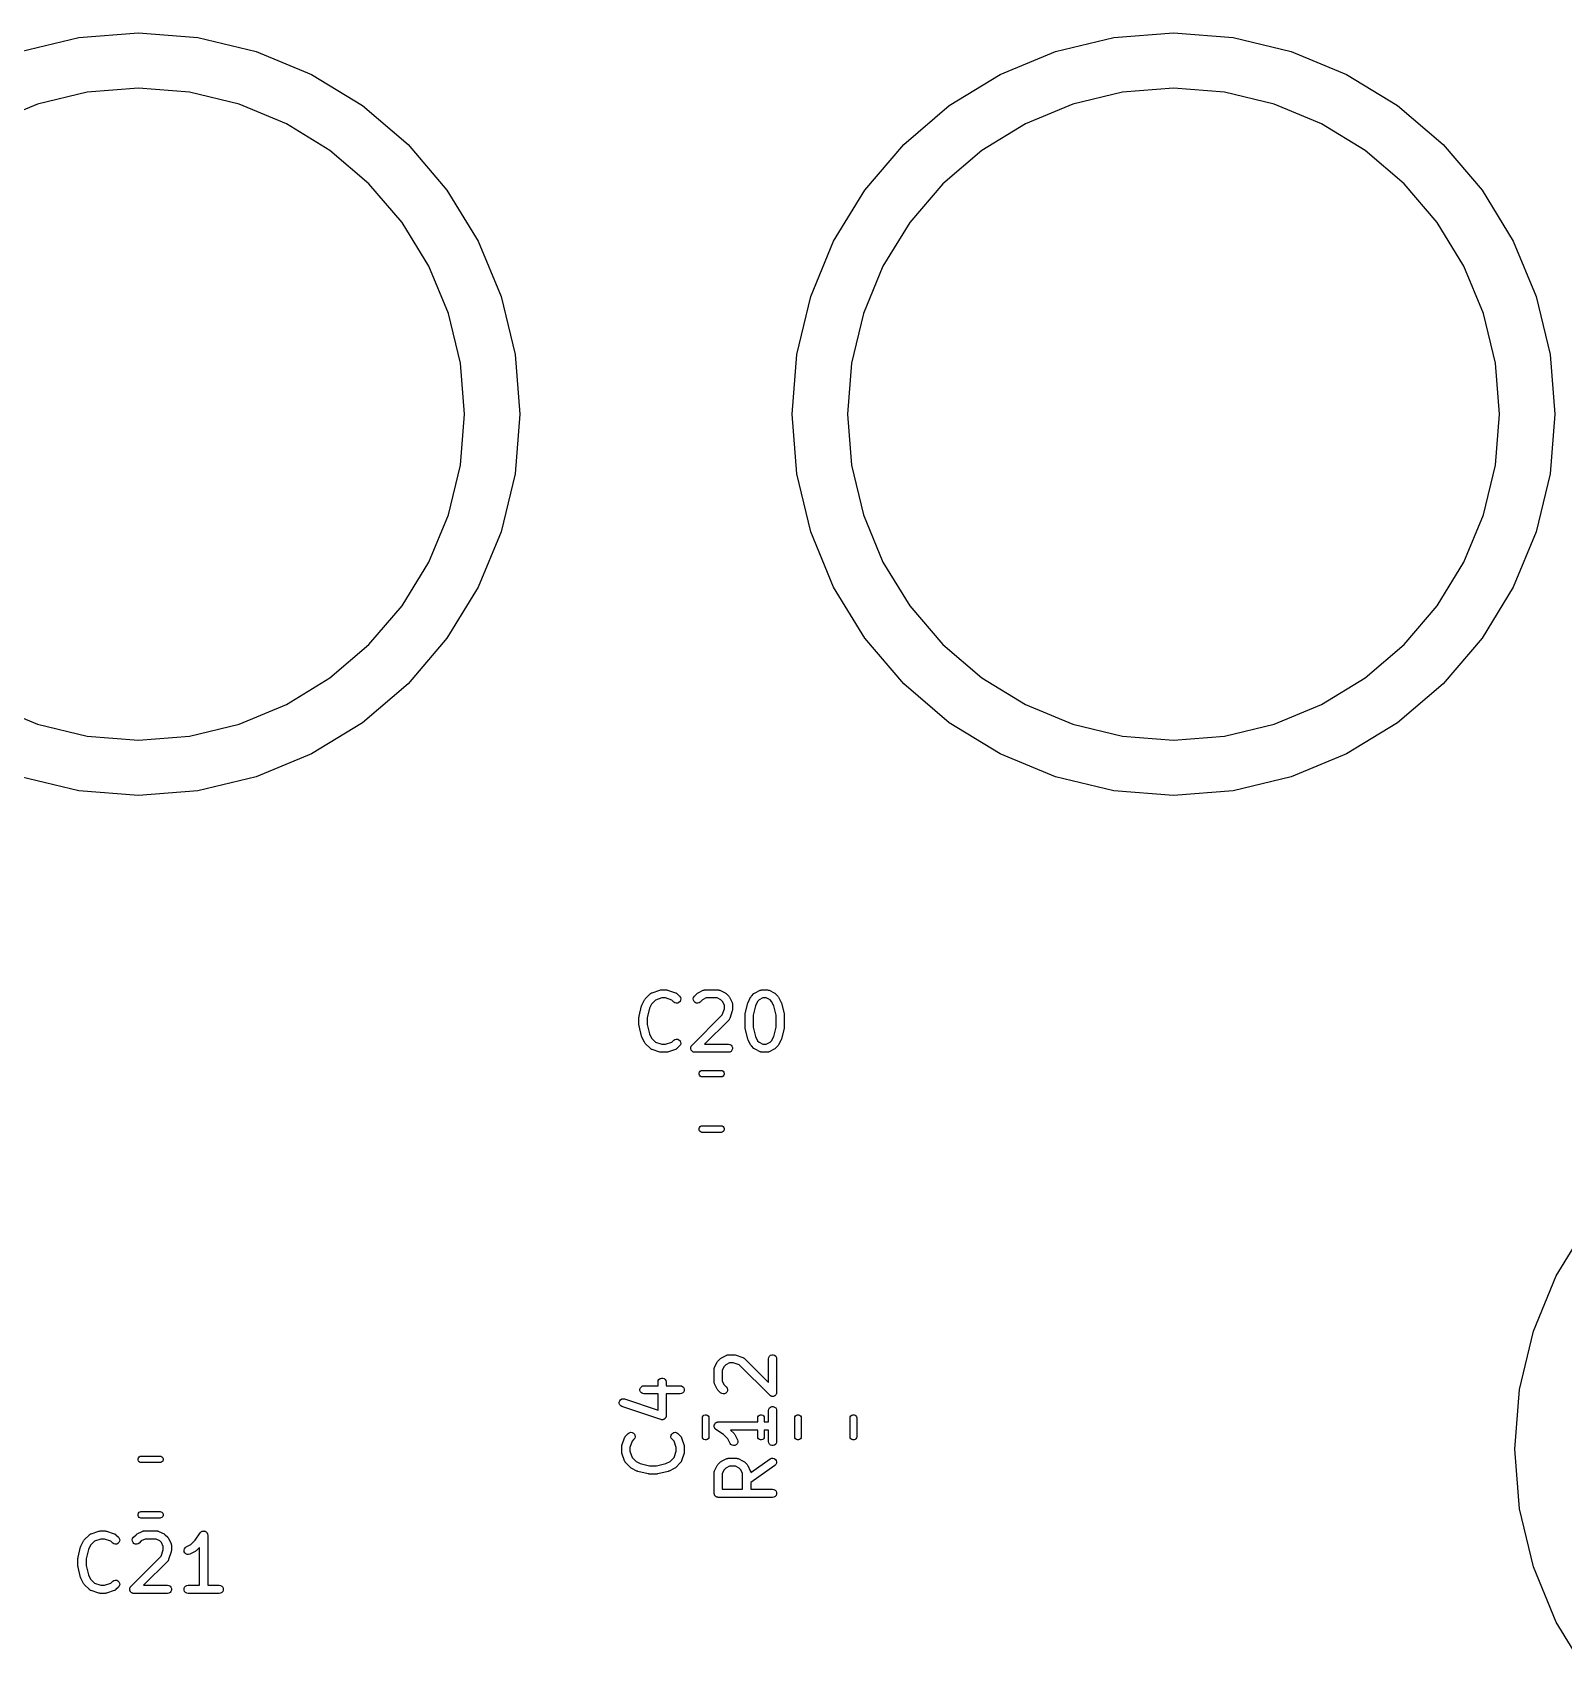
# Model space of a CAD drawing. Extents: x 42 to 175, y -135 to -43.
# Drawn here: x 108.71 to 136.87, y -130.33 to -100.13 of the extents above; entities that cross this region are included whole.
import ezdxf

# ---------------------------------------------------------------- set-up
doc = ezdxf.new("R2010")
doc.units = 0
doc.header["$MEASUREMENT"] = 0
doc.layers.add('BLACK', color=7, linetype='CONTINUOUS')

msp = doc.modelspace()

# ---------------------------------------------------------------- linework, layer by layer
at = {"layer": 'BLACK', "linetype": 'CONTINUOUS'}
for p, q in [((108.481, -100.474), (109.552, -100.216)), ((109.552, -100.216), (110.65, -100.13)), ((110.65, -100.13), (111.748, -100.216)), ((111.748, -100.216), (112.819, -100.474)), ((127.531, -100.474), (128.602, -100.216)), ((128.602, -100.216), (129.7, -100.13)), ((129.7, -100.13), (130.798, -100.216)), ((130.798, -100.216), (131.869, -100.474)), ((112.819, -100.474), (113.837, -100.895)), ((126.513, -100.895), (127.531, -100.474)), ((131.869, -100.474), (132.887, -100.895)), ((110.65, -101.15), (109.711, -101.224)), ((111.589, -101.224), (110.65, -101.15)), ((113.837, -100.895), (114.776, -101.471)), ((125.574, -101.471), (126.513, -100.895)), ((129.7, -101.15), (128.761, -101.224)), ((130.639, -101.224), (129.7, -101.15)), ((132.887, -100.895), (133.826, -101.471)), ((108.796, -101.444), (107.926, -101.804)), ((109.711, -101.224), (108.796, -101.444)), ((112.504, -101.444), (111.589, -101.224)), ((113.374, -101.804), (112.504, -101.444)), ((127.846, -101.444), (126.976, -101.804)), ((128.761, -101.224), (127.846, -101.444)), ((131.554, -101.444), (130.639, -101.224)), ((132.424, -101.804), (131.554, -101.444)), ((114.776, -101.471), (115.614, -102.186)), ((124.736, -102.186), (125.574, -101.471)), ((133.826, -101.471), (134.664, -102.186)), ((114.177, -102.296), (113.374, -101.804)), ((126.976, -101.804), (126.173, -102.296)), ((133.227, -102.296), (132.424, -101.804)), ((114.893, -102.907), (114.177, -102.296)), ((115.614, -102.186), (116.329, -103.024)), ((124.021, -103.024), (124.736, -102.186)), ((126.173, -102.296), (125.457, -102.907)), ((133.943, -102.907), (133.227, -102.296)), ((134.664, -102.186), (135.379, -103.024)), ((115.504, -103.623), (114.893, -102.907)), ((125.457, -102.907), (124.846, -103.623)), ((134.554, -103.623), (133.943, -102.907)), ((116.329, -103.024), (116.905, -103.963)), ((123.445, -103.963), (124.021, -103.024)), ((135.379, -103.024), (135.955, -103.963)), ((115.996, -104.426), (115.504, -103.623)), ((124.846, -103.623), (124.354, -104.426)), ((135.046, -104.426), (134.554, -103.623)), ((116.905, -103.963), (117.326, -104.981)), ((123.024, -104.981), (123.445, -103.963)), ((135.955, -103.963), (136.376, -104.981)), ((116.356, -105.296), (115.996, -104.426)), ((124.354, -104.426), (123.994, -105.296)), ((135.406, -105.296), (135.046, -104.426)), ((117.326, -104.981), (117.584, -106.052)), ((122.766, -106.052), (123.024, -104.981)), ((136.376, -104.981), (136.634, -106.052)), ((116.576, -106.211), (116.356, -105.296)), ((123.994, -105.296), (123.774, -106.211)), ((135.626, -106.211), (135.406, -105.296)), ((116.65, -107.15), (116.576, -106.211)), ((117.584, -106.052), (117.67, -107.15)), ((122.68, -107.15), (122.766, -106.052)), ((123.774, -106.211), (123.7, -107.15)), ((135.7, -107.15), (135.626, -106.211)), ((136.634, -106.052), (136.72, -107.15)), ((116.576, -108.089), (116.65, -107.15)), ((117.67, -107.15), (117.584, -108.248)), ((122.766, -108.248), (122.68, -107.15)), ((123.7, -107.15), (123.774, -108.089)), ((135.626, -108.089), (135.7, -107.15)), ((136.72, -107.15), (136.634, -108.248)), ((116.356, -109.004), (116.576, -108.089)), ((123.774, -108.089), (123.994, -109.004)), ((135.406, -109.004), (135.626, -108.089)), ((117.584, -108.248), (117.326, -109.319)), ((123.024, -109.319), (122.766, -108.248)), ((136.634, -108.248), (136.376, -109.319)), ((115.996, -109.874), (116.356, -109.004)), ((123.994, -109.004), (124.354, -109.874)), ((135.046, -109.874), (135.406, -109.004)), ((117.326, -109.319), (116.905, -110.337)), ((123.445, -110.337), (123.024, -109.319)), ((136.376, -109.319), (135.955, -110.337)), ((115.504, -110.677), (115.996, -109.874)), ((124.354, -109.874), (124.846, -110.677)), ((134.554, -110.677), (135.046, -109.874)), ((116.905, -110.337), (116.329, -111.276)), ((124.021, -111.276), (123.445, -110.337)), ((135.955, -110.337), (135.379, -111.276)), ((114.893, -111.393), (115.504, -110.677)), ((124.846, -110.677), (125.457, -111.393)), ((133.943, -111.393), (134.554, -110.677)), ((114.177, -112.004), (114.893, -111.393)), ((116.329, -111.276), (115.614, -112.114)), ((124.736, -112.114), (124.021, -111.276)), ((125.457, -111.393), (126.173, -112.004)), ((133.227, -112.004), (133.943, -111.393)), ((135.379, -111.276), (134.664, -112.114)), ((113.374, -112.496), (114.177, -112.004)), ((126.173, -112.004), (126.976, -112.496)), ((132.424, -112.496), (133.227, -112.004)), ((115.614, -112.114), (114.776, -112.829)), ((125.574, -112.829), (124.736, -112.114)), ((134.664, -112.114), (133.826, -112.829)), ((107.926, -112.496), (108.796, -112.856)), ((112.504, -112.856), (113.374, -112.496)), ((126.976, -112.496), (127.846, -112.856)), ((131.554, -112.856), (132.424, -112.496)), ((108.796, -112.856), (109.711, -113.076)), ((111.589, -113.076), (112.504, -112.856)), ((114.776, -112.829), (113.837, -113.405)), ((126.513, -113.405), (125.574, -112.829)), ((127.846, -112.856), (128.761, -113.076)), ((130.639, -113.076), (131.554, -112.856)), ((133.826, -112.829), (132.887, -113.405)), ((109.711, -113.076), (110.65, -113.15)), ((110.65, -113.15), (111.589, -113.076)), ((128.761, -113.076), (129.7, -113.15)), ((129.7, -113.15), (130.639, -113.076)), ((113.837, -113.405), (112.819, -113.826)), ((127.531, -113.826), (126.513, -113.405)), ((132.887, -113.405), (131.869, -113.826)), ((109.552, -114.084), (108.481, -113.826)), ((112.819, -113.826), (111.748, -114.084)), ((128.602, -114.084), (127.531, -113.826)), ((131.869, -113.826), (130.798, -114.084)), ((110.65, -114.17), (109.552, -114.084)), ((111.748, -114.084), (110.65, -114.17)), ((129.7, -114.17), (128.602, -114.084)), ((130.798, -114.084), (129.7, -114.17)), ((120.105, -117.799), (120.248, -117.751)), ((120.248, -117.751), (120.26, -117.749)), ((120.26, -117.749), (120.271, -117.747)), ((120.271, -117.747), (120.367, -117.747)), ((120.367, -117.747), (120.379, -117.749)), ((120.379, -117.749), (120.39, -117.751)), ((120.39, -117.751), (120.533, -117.799)), ((120.952, -117.803), (121.047, -117.755)), ((121.047, -117.755), (121.052, -117.754)), ((121.052, -117.754), (121.055, -117.752)), ((121.055, -117.752), (121.064, -117.75)), ((121.064, -117.75), (121.072, -117.748)), ((121.072, -117.748), (121.077, -117.748)), ((121.077, -117.748), (121.081, -117.747)), ((121.081, -117.747), (121.319, -117.747)), ((121.319, -117.747), (121.323, -117.748)), ((121.323, -117.748), (121.328, -117.748)), ((121.328, -117.748), (121.336, -117.75)), ((121.336, -117.75), (121.345, -117.752)), ((121.345, -117.752), (121.348, -117.754)), ((121.348, -117.754), (121.353, -117.755)), ((121.353, -117.755), (121.448, -117.803)), ((122, -117.803), (122.095, -117.755)), ((122.095, -117.755), (122.099, -117.754)), ((122.099, -117.754), (122.103, -117.752)), ((122.103, -117.752), (122.112, -117.75)), ((122.112, -117.75), (122.12, -117.748)), ((122.12, -117.748), (122.124, -117.748)), ((122.124, -117.748), (122.129, -117.747)), ((122.129, -117.747), (122.224, -117.747)), ((122.224, -117.747), (122.228, -117.748)), ((122.228, -117.748), (122.232, -117.748)), ((122.232, -117.748), (122.241, -117.75)), ((122.241, -117.75), (122.249, -117.752)), ((122.249, -117.752), (122.253, -117.754)), ((122.253, -117.754), (122.257, -117.755)), ((122.257, -117.755), (122.353, -117.803)), ((119.865, -118.233), (119.913, -118.042)), ((119.913, -118.042), (119.916, -118.035)), ((119.916, -118.035), (119.919, -118.027)), ((119.919, -118.027), (119.966, -117.932)), ((119.966, -117.932), (119.973, -117.922)), ((119.973, -117.922), (119.98, -117.912)), ((119.98, -117.912), (120.076, -117.817)), ((120.095, -118.01), (120.056, -118.087)), ((120.076, -117.817), (120.079, -117.814)), ((120.079, -117.814), (120.082, -117.811)), ((120.082, -117.811), (120.09, -117.807)), ((120.09, -117.807), (120.097, -117.802)), ((120.169, -117.936), (120.095, -118.01)), ((120.097, -117.802), (120.101, -117.801)), ((120.101, -117.801), (120.105, -117.799)), ((120.284, -117.897), (120.169, -117.936)), ((120.354, -117.897), (120.284, -117.897)), ((120.469, -117.936), (120.354, -117.897)), ((120.504, -117.971), (120.469, -117.936)), ((120.525, -117.986), (120.504, -117.971)), ((120.551, -117.992), (120.525, -117.986)), ((120.533, -117.799), (120.537, -117.801)), ((120.537, -117.801), (120.541, -117.802)), ((120.541, -117.802), (120.548, -117.807)), ((120.548, -117.807), (120.556, -117.811)), ((120.577, -117.99), (120.551, -117.992)), ((120.556, -117.811), (120.559, -117.814)), ((120.559, -117.814), (120.563, -117.817)), ((120.563, -117.817), (120.61, -117.865)), ((120.6, -117.979), (120.577, -117.99)), ((120.619, -117.961), (120.6, -117.979)), ((120.61, -117.865), (120.625, -117.886)), ((120.63, -117.937), (120.619, -117.961)), ((120.625, -117.886), (120.632, -117.911)), ((120.632, -117.911), (120.63, -117.937)), ((120.863, -117.911), (120.87, -117.886)), ((120.866, -117.937), (120.863, -117.911)), ((120.877, -117.961), (120.866, -117.937)), ((120.87, -117.886), (120.885, -117.865)), ((120.895, -117.979), (120.877, -117.961)), ((120.885, -117.865), (120.933, -117.817)), ((120.919, -117.99), (120.895, -117.979)), ((120.945, -117.992), (120.919, -117.99)), ((120.933, -117.817), (120.943, -117.81)), ((120.943, -117.81), (120.952, -117.803)), ((120.97, -117.986), (120.945, -117.992)), ((120.991, -117.971), (120.97, -117.986)), ((121.03, -117.932), (120.991, -117.971)), ((121.099, -117.897), (121.03, -117.932)), ((121.301, -117.897), (121.099, -117.897)), ((121.37, -117.932), (121.301, -117.897)), ((121.4, -117.962), (121.37, -117.932)), ((121.435, -118.031), (121.4, -117.962)), ((121.435, -118.096), (121.435, -118.031)), ((121.448, -117.803), (121.457, -117.81)), ((121.457, -117.81), (121.467, -117.817)), ((121.467, -117.817), (121.515, -117.865)), ((121.515, -117.865), (121.522, -117.874)), ((121.522, -117.874), (121.529, -117.884)), ((121.529, -117.884), (121.577, -117.979)), ((121.577, -117.979), (121.578, -117.983)), ((121.578, -117.983), (121.58, -117.987)), ((121.58, -117.987), (121.582, -117.996)), ((121.582, -117.996), (121.584, -118.004)), ((121.584, -118.004), (121.584, -118.009)), ((121.584, -118.009), (121.585, -118.013)), ((121.585, -118.013), (121.585, -118.108)), ((121.818, -118.185), (121.865, -117.995)), ((121.865, -117.995), (121.869, -117.987)), ((121.869, -117.987), (121.871, -117.979)), ((121.871, -117.979), (121.919, -117.884)), ((121.919, -117.884), (121.926, -117.874)), ((121.926, -117.874), (121.933, -117.865)), ((121.933, -117.865), (121.98, -117.817)), ((122.009, -118.039), (121.965, -118.213)), ((121.98, -117.817), (121.99, -117.81)), ((121.99, -117.81), (122, -117.803)), ((122.047, -117.962), (122.009, -118.039)), ((122.078, -117.932), (122.047, -117.962)), ((122.146, -117.897), (122.078, -117.932)), ((122.206, -117.897), (122.146, -117.897)), ((122.275, -117.932), (122.206, -117.897)), ((122.305, -117.962), (122.275, -117.932)), ((122.344, -118.039), (122.305, -117.962)), ((122.387, -118.213), (122.344, -118.039)), ((122.353, -117.803), (122.362, -117.81)), ((122.362, -117.81), (122.372, -117.817)), ((122.372, -117.817), (122.42, -117.865)), ((122.42, -117.865), (122.427, -117.874)), ((122.427, -117.874), (122.434, -117.884)), ((122.434, -117.884), (122.481, -117.979)), ((122.481, -117.979), (122.484, -117.987)), ((122.484, -117.987), (122.487, -117.995)), ((122.487, -117.995), (122.535, -118.185)), ((119.863, -118.251), (119.865, -118.242)), ((119.863, -118.394), (119.863, -118.251)), ((119.865, -118.242), (119.865, -118.233)), ((120.056, -118.087), (120.013, -118.26)), ((120.013, -118.26), (120.013, -118.385)), ((120.837, -118.769), (121.396, -118.21)), ((121.515, -118.304), (121.072, -118.747)), ((121.396, -118.21), (121.435, -118.096)), ((121.517, -118.3), (121.515, -118.304)), ((121.521, -118.298), (121.517, -118.3)), ((121.525, -118.29), (121.521, -118.298)), ((121.53, -118.283), (121.525, -118.29)), ((121.531, -118.278), (121.53, -118.283)), ((121.533, -118.275), (121.531, -118.278)), ((121.581, -118.132), (121.533, -118.275)), ((121.582, -118.12), (121.581, -118.132)), ((121.585, -118.108), (121.582, -118.12)), ((121.815, -118.203), (121.817, -118.194)), ((121.815, -118.441), (121.815, -118.203)), ((121.817, -118.194), (121.818, -118.185)), ((121.965, -118.213), (121.965, -118.432)), ((122.387, -118.432), (122.387, -118.213)), ((122.535, -118.185), (122.535, -118.194)), ((122.535, -118.194), (122.537, -118.203)), ((122.537, -118.203), (122.537, -118.441)), ((119.865, -118.403), (119.863, -118.394)), ((119.865, -118.412), (119.865, -118.403)), ((119.913, -118.602), (119.865, -118.412)), ((119.916, -118.61), (119.913, -118.602)), ((119.919, -118.618), (119.916, -118.61)), ((119.966, -118.713), (119.919, -118.618)), ((120.013, -118.385), (120.056, -118.558)), ((120.056, -118.558), (120.095, -118.635)), ((120.095, -118.635), (120.169, -118.709)), ((120.504, -118.674), (120.525, -118.659)), ((120.525, -118.659), (120.551, -118.652)), ((120.551, -118.652), (120.577, -118.655)), ((120.577, -118.655), (120.6, -118.666)), ((120.6, -118.666), (120.619, -118.684)), ((121.817, -118.45), (121.815, -118.441)), ((121.818, -118.46), (121.817, -118.45)), ((121.865, -118.65), (121.818, -118.46)), ((121.869, -118.658), (121.865, -118.65)), ((121.871, -118.665), (121.869, -118.658)), ((121.919, -118.761), (121.871, -118.665)), ((121.965, -118.432), (122.009, -118.606)), ((122.009, -118.606), (122.047, -118.683)), ((122.305, -118.683), (122.344, -118.606)), ((122.344, -118.606), (122.387, -118.432)), ((122.481, -118.665), (122.434, -118.761)), ((122.484, -118.658), (122.481, -118.665)), ((122.487, -118.65), (122.484, -118.658)), ((122.535, -118.46), (122.487, -118.65)), ((122.537, -118.441), (122.535, -118.45)), ((122.535, -118.45), (122.535, -118.46)), ((119.973, -118.723), (119.966, -118.713)), ((119.98, -118.733), (119.973, -118.723)), ((120.076, -118.828), (119.98, -118.733)), ((120.079, -118.83), (120.076, -118.828)), ((120.082, -118.834), (120.079, -118.83)), ((120.09, -118.838), (120.082, -118.834)), ((120.097, -118.843), (120.09, -118.838)), ((120.101, -118.844), (120.097, -118.843)), ((120.105, -118.846), (120.101, -118.844)), ((120.248, -118.894), (120.105, -118.846)), ((120.169, -118.709), (120.284, -118.747)), ((120.26, -118.895), (120.248, -118.894)), ((120.271, -118.897), (120.26, -118.895)), ((120.367, -118.897), (120.271, -118.897)), ((120.284, -118.747), (120.354, -118.747)), ((120.354, -118.747), (120.469, -118.709)), ((120.379, -118.895), (120.367, -118.897)), ((120.39, -118.894), (120.379, -118.895)), ((120.533, -118.846), (120.39, -118.894)), ((120.469, -118.709), (120.504, -118.674)), ((120.537, -118.844), (120.533, -118.846)), ((120.541, -118.843), (120.537, -118.844)), ((120.548, -118.838), (120.541, -118.843)), ((120.556, -118.834), (120.548, -118.838)), ((120.559, -118.83), (120.556, -118.834)), ((120.563, -118.828), (120.559, -118.83)), ((120.61, -118.78), (120.563, -118.828)), ((120.625, -118.759), (120.61, -118.78)), ((120.619, -118.684), (120.63, -118.708)), ((120.632, -118.734), (120.625, -118.759)), ((120.63, -118.708), (120.632, -118.734)), ((120.816, -118.816), (120.817, -118.813)), ((120.817, -118.826), (120.816, -118.816)), ((120.817, -118.809), (120.82, -118.8)), ((120.817, -118.813), (120.817, -118.809)), ((120.817, -118.835), (120.817, -118.826)), ((120.818, -118.839), (120.817, -118.835)), ((120.818, -118.842), (120.818, -118.839)), ((120.822, -118.851), (120.818, -118.842)), ((120.82, -118.8), (120.823, -118.791)), ((120.826, -118.86), (120.822, -118.851)), ((120.823, -118.791), (120.824, -118.788)), ((120.824, -118.788), (120.826, -118.785)), ((120.826, -118.785), (120.832, -118.777)), ((120.828, -118.862), (120.826, -118.86)), ((120.829, -118.865), (120.828, -118.862)), ((120.836, -118.872), (120.829, -118.865)), ((120.832, -118.777), (120.837, -118.769)), ((120.842, -118.88), (120.836, -118.872)), ((120.845, -118.881), (120.842, -118.88)), ((120.847, -118.884), (120.845, -118.881)), ((120.856, -118.888), (120.847, -118.884)), ((120.865, -118.893), (120.856, -118.888)), ((120.868, -118.893), (120.865, -118.893)), ((120.871, -118.895), (120.868, -118.893)), ((120.881, -118.896), (120.871, -118.895)), ((120.89, -118.897), (120.881, -118.896)), ((121.51, -118.897), (120.89, -118.897)), ((121.072, -118.747), (121.51, -118.747)), ((121.51, -118.747), (121.535, -118.752)), ((121.535, -118.893), (121.51, -118.897)), ((121.535, -118.752), (121.558, -118.765)), ((121.558, -118.88), (121.535, -118.893)), ((121.558, -118.765), (121.574, -118.785)), ((121.574, -118.86), (121.558, -118.88)), ((121.574, -118.785), (121.583, -118.809)), ((121.583, -118.835), (121.574, -118.86)), ((121.583, -118.809), (121.583, -118.835)), ((121.926, -118.77), (121.919, -118.761)), ((121.933, -118.78), (121.926, -118.77)), ((121.98, -118.828), (121.933, -118.78)), ((121.99, -118.835), (121.98, -118.828)), ((122, -118.842), (121.99, -118.835)), ((122.095, -118.889), (122, -118.842)), ((122.047, -118.683), (122.078, -118.713)), ((122.078, -118.713), (122.146, -118.747)), ((122.099, -118.891), (122.095, -118.889)), ((122.103, -118.893), (122.099, -118.891)), ((122.112, -118.894), (122.103, -118.893)), ((122.12, -118.897), (122.112, -118.894)), ((122.124, -118.897), (122.12, -118.897)), ((122.129, -118.897), (122.124, -118.897)), ((122.224, -118.897), (122.129, -118.897)), ((122.146, -118.747), (122.206, -118.747)), ((122.206, -118.747), (122.275, -118.713)), ((122.228, -118.897), (122.224, -118.897)), ((122.232, -118.897), (122.228, -118.897)), ((122.241, -118.894), (122.232, -118.897)), ((122.249, -118.893), (122.241, -118.894)), ((122.253, -118.891), (122.249, -118.893)), ((122.257, -118.889), (122.253, -118.891)), ((122.353, -118.842), (122.257, -118.889)), ((122.275, -118.713), (122.305, -118.683)), ((122.362, -118.835), (122.353, -118.842)), ((122.372, -118.828), (122.362, -118.835)), ((122.42, -118.78), (122.372, -118.828)), ((122.427, -118.77), (122.42, -118.78)), ((122.434, -118.761), (122.427, -118.77)), ((120.969, -119.279), (120.976, -119.26)), ((120.976, -119.26), (120.99, -119.243)), ((120.99, -119.243), (121.008, -119.233)), ((121.008, -119.233), (121.023, -119.23)), ((121.023, -119.23), (121.377, -119.23)), ((121.377, -119.23), (121.392, -119.233)), ((121.392, -119.233), (121.41, -119.243)), ((121.41, -119.243), (121.424, -119.26)), ((121.424, -119.26), (121.431, -119.279)), ((120.969, -119.301), (120.969, -119.279)), ((120.976, -119.32), (120.969, -119.301)), ((120.99, -119.337), (120.976, -119.32)), ((121.008, -119.347), (120.99, -119.337)), ((121.023, -119.35), (121.008, -119.347)), ((121.377, -119.35), (121.023, -119.35)), ((121.392, -119.347), (121.377, -119.35)), ((121.41, -119.337), (121.392, -119.347)), ((121.424, -119.32), (121.41, -119.337)), ((121.431, -119.301), (121.424, -119.32)), ((121.431, -119.279), (121.431, -119.301)), ((120.969, -120.299), (120.976, -120.28)), ((120.969, -120.321), (120.969, -120.299)), ((120.976, -120.34), (120.969, -120.321)), ((120.976, -120.28), (120.99, -120.263)), ((120.99, -120.357), (120.976, -120.34)), ((120.99, -120.263), (121.008, -120.253)), ((121.008, -120.367), (120.99, -120.357)), ((121.008, -120.253), (121.023, -120.25)), ((121.023, -120.37), (121.008, -120.367)), ((121.023, -120.25), (121.377, -120.25)), ((121.377, -120.37), (121.023, -120.37)), ((121.377, -120.25), (121.392, -120.253)), ((121.392, -120.367), (121.377, -120.37)), ((121.392, -120.253), (121.41, -120.263)), ((121.41, -120.357), (121.392, -120.367)), ((121.41, -120.263), (121.424, -120.28)), ((121.424, -120.34), (121.41, -120.357)), ((121.424, -120.28), (121.431, -120.299)), ((121.431, -120.321), (121.424, -120.34)), ((121.431, -120.299), (121.431, -120.321)), ((136.745, -123.013), (137.321, -122.074)), ((136.324, -124.031), (136.745, -123.013)), ((136.066, -125.102), (136.324, -124.031)), ((121.25, -124.712), (121.252, -124.703)), ((121.252, -124.703), (121.254, -124.699)), ((121.254, -124.699), (121.255, -124.695)), ((121.255, -124.695), (121.303, -124.6)), ((121.303, -124.6), (121.31, -124.59)), ((121.31, -124.59), (121.317, -124.58)), ((121.317, -124.58), (121.365, -124.533)), ((121.365, -124.533), (121.374, -124.526)), ((121.374, -124.526), (121.384, -124.519)), ((121.384, -124.519), (121.479, -124.471)), ((121.432, -124.678), (121.397, -124.746)), ((121.462, -124.647), (121.432, -124.678)), ((121.531, -124.613), (121.462, -124.647)), ((121.479, -124.471), (121.483, -124.47)), ((121.483, -124.47), (121.487, -124.468)), ((121.487, -124.468), (121.496, -124.466)), ((121.496, -124.466), (121.504, -124.464)), ((121.504, -124.464), (121.509, -124.464)), ((121.509, -124.464), (121.513, -124.463)), ((121.513, -124.463), (121.608, -124.463)), ((121.596, -124.613), (121.531, -124.613)), ((121.71, -124.651), (121.596, -124.613)), ((121.608, -124.463), (121.62, -124.465)), ((121.62, -124.465), (121.632, -124.467)), ((121.632, -124.467), (121.775, -124.515)), ((122.269, -125.21), (121.71, -124.651)), ((121.775, -124.515), (121.778, -124.517)), ((121.778, -124.517), (121.783, -124.518)), ((121.783, -124.518), (121.79, -124.523)), ((121.79, -124.523), (121.798, -124.527)), ((121.798, -124.527), (121.8, -124.53)), ((121.8, -124.53), (121.804, -124.533)), ((121.804, -124.533), (122.247, -124.976)), ((122.247, -124.538), (122.252, -124.512)), ((122.247, -124.976), (122.247, -124.538)), ((122.252, -124.512), (122.265, -124.49)), ((122.265, -124.49), (122.285, -124.473)), ((122.285, -124.473), (122.309, -124.464)), ((122.309, -124.464), (122.335, -124.464)), ((122.335, -124.464), (122.36, -124.473)), ((122.36, -124.473), (122.38, -124.49)), ((122.38, -124.49), (122.393, -124.512)), ((122.393, -124.512), (122.397, -124.538)), ((122.397, -124.538), (122.397, -125.157)), ((120.214, -124.967), (120.219, -124.941)), ((120.214, -125.035), (120.214, -124.967)), ((120.219, -124.941), (120.232, -124.918)), ((120.232, -124.918), (120.252, -124.902)), ((120.252, -124.902), (120.276, -124.893)), ((120.276, -124.893), (120.302, -124.893)), ((120.302, -124.893), (120.327, -124.902)), ((120.327, -124.902), (120.346, -124.918)), ((120.346, -124.918), (120.36, -124.941)), ((120.36, -124.941), (120.364, -124.967)), ((120.364, -124.967), (120.364, -125.035)), ((121.247, -124.729), (121.248, -124.724)), ((121.247, -124.967), (121.247, -124.729)), ((121.248, -124.971), (121.247, -124.967)), ((121.248, -124.72), (121.25, -124.712)), ((121.248, -124.724), (121.248, -124.72)), ((121.248, -124.975), (121.248, -124.971)), ((121.25, -124.984), (121.248, -124.975)), ((121.252, -124.992), (121.25, -124.984)), ((121.254, -124.996), (121.252, -124.992)), ((121.255, -125), (121.254, -124.996)), ((121.303, -125.095), (121.255, -125)), ((121.397, -124.746), (121.397, -124.949)), ((121.397, -124.949), (121.432, -125.017)), ((119.501, -125.337), (119.509, -125.312)), ((119.509, -125.312), (119.525, -125.292)), ((119.525, -125.292), (119.547, -125.278)), ((119.547, -125.278), (119.573, -125.273)), ((119.573, -125.273), (119.598, -125.276)), ((119.598, -125.276), (120.214, -125.482)), ((119.882, -125.096), (119.891, -125.072)), ((119.882, -125.123), (119.882, -125.096)), ((119.891, -125.147), (119.882, -125.123)), ((119.891, -125.072), (119.908, -125.052)), ((119.908, -125.167), (119.891, -125.147)), ((119.908, -125.052), (119.93, -125.039)), ((119.93, -125.18), (119.908, -125.167)), ((119.93, -125.039), (119.956, -125.035)), ((119.956, -125.185), (119.93, -125.18)), ((119.956, -125.035), (120.214, -125.035)), ((120.214, -125.185), (119.956, -125.185)), ((120.214, -125.482), (120.214, -125.185)), ((120.364, -125.035), (120.622, -125.035)), ((120.622, -125.185), (120.364, -125.185)), ((120.364, -125.185), (120.364, -125.586)), ((120.622, -125.035), (120.648, -125.039)), ((120.648, -125.18), (120.622, -125.185)), ((120.648, -125.039), (120.671, -125.052)), ((120.671, -125.167), (120.648, -125.18)), ((120.671, -125.052), (120.687, -125.072)), ((120.687, -125.147), (120.671, -125.167)), ((120.687, -125.072), (120.696, -125.096)), ((120.696, -125.123), (120.687, -125.147)), ((120.696, -125.096), (120.696, -125.123)), ((121.31, -125.105), (121.303, -125.095)), ((121.317, -125.115), (121.31, -125.105)), ((121.365, -125.163), (121.317, -125.115)), ((121.386, -125.177), (121.365, -125.163)), ((121.411, -125.184), (121.386, -125.177)), ((121.437, -125.182), (121.411, -125.184)), ((121.432, -125.017), (121.471, -125.056)), ((121.461, -125.171), (121.437, -125.182)), ((121.479, -125.153), (121.461, -125.171)), ((121.471, -125.056), (121.486, -125.078)), ((121.49, -125.129), (121.479, -125.153)), ((121.486, -125.078), (121.492, -125.103)), ((121.492, -125.103), (121.49, -125.129)), ((122.277, -125.216), (122.269, -125.21)), ((122.285, -125.222), (122.277, -125.216)), ((122.288, -125.223), (122.285, -125.222)), ((122.291, -125.225), (122.288, -125.223)), ((122.3, -125.228), (122.291, -125.225)), ((122.309, -125.231), (122.3, -125.228)), ((122.313, -125.231), (122.309, -125.231)), ((122.316, -125.232), (122.313, -125.231)), ((122.326, -125.231), (122.316, -125.232)), ((122.335, -125.231), (122.326, -125.231)), ((122.339, -125.23), (122.335, -125.231)), ((122.342, -125.23), (122.339, -125.23)), ((122.351, -125.225), (122.342, -125.23)), ((122.36, -125.222), (122.351, -125.225)), ((122.362, -125.22), (122.36, -125.222)), ((122.365, -125.219), (122.362, -125.22)), ((122.372, -125.212), (122.365, -125.219)), ((122.38, -125.205), (122.372, -125.212)), ((122.381, -125.202), (122.38, -125.205)), ((122.384, -125.2), (122.381, -125.202)), ((122.388, -125.191), (122.384, -125.2)), ((122.393, -125.183), (122.388, -125.191)), ((122.395, -125.177), (122.393, -125.18)), ((122.393, -125.18), (122.393, -125.183)), ((122.396, -125.167), (122.395, -125.177)), ((122.397, -125.157), (122.396, -125.167)), ((135.98, -126.2), (136.066, -125.102)), ((119.501, -125.363), (119.501, -125.337)), ((119.511, -125.387), (119.501, -125.363)), ((119.528, -125.406), (119.511, -125.387)), ((119.551, -125.419), (119.528, -125.406)), ((120.265, -125.657), (119.551, -125.419)), ((120.36, -125.611), (120.357, -125.616)), ((120.361, -125.604), (120.36, -125.611)), ((120.363, -125.597), (120.361, -125.604)), ((120.364, -125.586), (120.363, -125.591)), ((120.363, -125.591), (120.363, -125.597)), ((121.03, -125.623), (121.033, -125.608)), ((121.033, -125.608), (121.043, -125.59)), ((121.043, -125.59), (121.06, -125.576)), ((121.06, -125.576), (121.079, -125.569)), ((121.079, -125.569), (121.101, -125.569)), ((121.101, -125.569), (121.12, -125.576)), ((121.12, -125.576), (121.137, -125.59)), ((121.137, -125.59), (121.147, -125.608)), ((121.147, -125.608), (121.15, -125.623)), ((122.05, -125.623), (122.053, -125.608)), ((122.053, -125.608), (122.063, -125.59)), ((122.063, -125.59), (122.08, -125.576)), ((122.08, -125.576), (122.099, -125.569)), ((122.099, -125.569), (122.121, -125.569)), ((122.121, -125.569), (122.14, -125.576)), ((122.14, -125.576), (122.157, -125.59)), ((122.157, -125.59), (122.167, -125.608)), ((122.167, -125.608), (122.17, -125.623)), ((122.247, -125.49), (122.252, -125.465)), ((122.247, -125.701), (122.247, -125.49)), ((122.252, -125.465), (122.265, -125.442)), ((122.265, -125.442), (122.285, -125.426)), ((122.285, -125.426), (122.309, -125.417)), ((122.309, -125.417), (122.335, -125.417)), ((122.335, -125.417), (122.36, -125.426)), ((122.36, -125.426), (122.38, -125.442)), ((122.38, -125.442), (122.393, -125.465)), ((122.393, -125.465), (122.397, -125.49)), ((122.397, -125.49), (122.397, -126.062)), ((122.73, -125.623), (122.733, -125.608)), ((122.733, -125.608), (122.743, -125.59)), ((122.743, -125.59), (122.76, -125.576)), ((122.76, -125.576), (122.779, -125.569)), ((122.779, -125.569), (122.801, -125.569)), ((122.801, -125.569), (122.82, -125.576)), ((122.82, -125.576), (122.837, -125.59)), ((122.837, -125.59), (122.847, -125.608)), ((122.847, -125.608), (122.85, -125.623)), ((123.75, -125.623), (123.753, -125.608)), ((123.753, -125.608), (123.763, -125.59)), ((123.763, -125.59), (123.78, -125.576)), ((123.78, -125.576), (123.799, -125.569)), ((123.799, -125.569), (123.821, -125.569)), ((123.821, -125.569), (123.84, -125.576)), ((123.84, -125.576), (123.857, -125.59)), ((123.857, -125.59), (123.867, -125.608)), ((123.867, -125.608), (123.87, -125.623)), ((119.617, -125.961), (119.665, -125.914)), ((119.665, -125.914), (119.686, -125.899)), ((119.686, -125.899), (119.711, -125.892)), ((119.711, -125.892), (119.737, -125.894)), ((119.737, -125.894), (119.761, -125.905)), ((119.761, -125.905), (119.779, -125.924)), ((120.271, -125.658), (120.265, -125.657)), ((120.276, -125.66), (120.271, -125.658)), ((120.284, -125.66), (120.276, -125.66)), ((120.291, -125.661), (120.284, -125.66)), ((120.297, -125.66), (120.291, -125.661)), ((120.302, -125.66), (120.297, -125.66)), ((120.309, -125.657), (120.302, -125.66)), ((120.317, -125.655), (120.309, -125.657)), ((120.321, -125.653), (120.317, -125.655)), ((120.327, -125.651), (120.321, -125.653)), ((120.332, -125.646), (120.327, -125.651)), ((120.339, -125.642), (120.332, -125.646)), ((120.342, -125.637), (120.339, -125.642)), ((120.346, -125.634), (120.342, -125.637)), ((120.35, -125.627), (120.346, -125.634)), ((120.355, -125.621), (120.35, -125.627)), ((120.357, -125.616), (120.355, -125.621)), ((120.466, -125.924), (120.484, -125.905)), ((120.484, -125.905), (120.508, -125.894)), ((120.508, -125.894), (120.534, -125.892)), ((120.534, -125.892), (120.559, -125.899)), ((120.559, -125.899), (120.58, -125.914)), ((120.58, -125.914), (120.628, -125.961)), ((121.03, -125.977), (121.03, -125.623)), ((121.15, -125.623), (121.15, -125.977)), ((121.248, -125.771), (121.249, -125.767)), ((121.249, -125.78), (121.248, -125.771)), ((121.249, -125.763), (121.252, -125.755)), ((121.249, -125.767), (121.249, -125.763)), ((121.249, -125.789), (121.249, -125.78)), ((121.25, -125.793), (121.249, -125.789)), ((121.25, -125.797), (121.25, -125.793)), ((121.254, -125.805), (121.25, -125.797)), ((121.252, -125.755), (121.254, -125.746)), ((121.254, -125.746), (121.256, -125.743)), ((121.257, -125.814), (121.254, -125.805)), ((121.256, -125.743), (121.257, -125.739)), ((121.257, -125.739), (121.263, -125.732)), ((121.26, -125.817), (121.257, -125.814)), ((121.262, -125.821), (121.26, -125.817)), ((121.268, -125.827), (121.262, -125.821)), ((121.263, -125.732), (121.268, -125.724)), ((121.268, -125.724), (121.271, -125.722)), ((121.274, -125.834), (121.268, -125.827)), ((121.271, -125.722), (121.274, -125.719)), ((121.274, -125.719), (121.282, -125.714)), ((121.278, -125.836), (121.274, -125.834)), ((121.281, -125.839), (121.278, -125.836)), ((121.417, -125.93), (121.281, -125.839)), ((121.282, -125.714), (121.289, -125.709)), ((121.289, -125.709), (121.293, -125.708)), ((121.293, -125.708), (121.297, -125.706)), ((121.297, -125.706), (121.306, -125.704)), ((121.306, -125.704), (121.314, -125.702)), ((121.314, -125.702), (121.318, -125.702)), ((121.318, -125.702), (121.322, -125.701)), ((121.322, -125.701), (122.05, -125.701)), ((122.05, -125.851), (121.551, -125.851)), ((121.551, -125.851), (121.614, -125.914)), ((121.614, -125.914), (121.62, -125.923)), ((122.05, -125.701), (122.05, -125.623)), ((122.05, -125.977), (122.05, -125.851)), ((122.17, -125.623), (122.17, -125.701)), ((122.17, -125.701), (122.247, -125.701)), ((122.247, -125.851), (122.17, -125.851)), ((122.17, -125.851), (122.17, -125.977)), ((122.247, -126.062), (122.247, -125.851)), ((122.73, -125.977), (122.73, -125.623)), ((122.85, -125.623), (122.85, -125.977)), ((123.75, -125.977), (123.75, -125.623)), ((123.87, -125.623), (123.87, -125.977)), ((119.547, -126.157), (119.549, -126.145)), ((119.547, -126.252), (119.547, -126.157)), ((119.549, -126.145), (119.551, -126.133)), ((119.551, -126.133), (119.599, -125.991)), ((119.599, -125.991), (119.601, -125.987)), ((119.601, -125.987), (119.602, -125.983)), ((119.602, -125.983), (119.607, -125.975)), ((119.607, -125.975), (119.611, -125.968)), ((119.611, -125.968), (119.614, -125.965)), ((119.614, -125.965), (119.617, -125.961)), ((119.736, -126.055), (119.697, -126.169)), ((119.697, -126.169), (119.697, -126.24)), ((119.771, -126.02), (119.736, -126.055)), ((119.786, -125.998), (119.771, -126.02)), ((119.779, -125.924), (119.79, -125.947)), ((119.792, -125.973), (119.786, -125.998)), ((119.79, -125.947), (119.792, -125.973)), ((120.452, -125.973), (120.455, -125.947)), ((120.459, -125.998), (120.452, -125.973)), ((120.455, -125.947), (120.466, -125.924)), ((120.474, -126.02), (120.459, -125.998)), ((120.509, -126.055), (120.474, -126.02)), ((120.547, -126.169), (120.509, -126.055)), ((120.547, -126.24), (120.547, -126.169)), ((120.628, -125.961), (120.63, -125.965)), ((120.63, -125.965), (120.634, -125.968)), ((120.634, -125.968), (120.638, -125.975)), ((120.638, -125.975), (120.643, -125.983)), ((120.643, -125.983), (120.644, -125.987)), ((120.644, -125.987), (120.646, -125.991)), ((120.646, -125.991), (120.694, -126.133)), ((120.694, -126.133), (120.695, -126.145)), ((120.695, -126.145), (120.697, -126.157)), ((120.697, -126.157), (120.697, -126.252)), ((121.033, -125.992), (121.03, -125.977)), ((121.043, -126.01), (121.033, -125.992)), ((121.06, -126.024), (121.043, -126.01)), ((121.079, -126.031), (121.06, -126.024)), ((121.101, -126.031), (121.079, -126.031)), ((121.12, -126.024), (121.101, -126.031)), ((121.137, -126.01), (121.12, -126.024)), ((121.147, -125.992), (121.137, -126.01)), ((121.15, -125.977), (121.147, -125.992)), ((121.499, -126.011), (121.417, -125.93)), ((121.541, -126.095), (121.499, -126.011)), ((121.557, -126.116), (121.541, -126.095)), ((121.578, -126.131), (121.557, -126.116)), ((121.604, -126.137), (121.578, -126.131)), ((121.629, -126.134), (121.604, -126.137)), ((121.62, -125.923), (121.628, -125.933)), ((121.628, -125.933), (121.675, -126.028)), ((121.653, -126.122), (121.629, -126.134)), ((121.671, -126.103), (121.653, -126.122)), ((121.681, -126.079), (121.671, -126.103)), ((121.675, -126.028), (121.683, -126.053)), ((121.683, -126.053), (121.681, -126.079)), ((122.053, -125.992), (122.05, -125.977)), ((122.063, -126.01), (122.053, -125.992)), ((122.08, -126.024), (122.063, -126.01)), ((122.099, -126.031), (122.08, -126.024)), ((122.121, -126.031), (122.099, -126.031)), ((122.14, -126.024), (122.121, -126.031)), ((122.157, -126.01), (122.14, -126.024)), ((122.167, -125.992), (122.157, -126.01)), ((122.17, -125.977), (122.167, -125.992)), ((122.252, -126.088), (122.247, -126.062)), ((122.265, -126.11), (122.252, -126.088)), ((122.285, -126.127), (122.265, -126.11)), ((122.309, -126.136), (122.285, -126.127)), ((122.335, -126.136), (122.309, -126.136)), ((122.36, -126.127), (122.335, -126.136)), ((122.38, -126.11), (122.36, -126.127)), ((122.393, -126.088), (122.38, -126.11)), ((122.397, -126.062), (122.393, -126.088)), ((122.733, -125.992), (122.73, -125.977)), ((122.743, -126.01), (122.733, -125.992)), ((122.76, -126.024), (122.743, -126.01)), ((122.779, -126.031), (122.76, -126.024)), ((122.801, -126.031), (122.779, -126.031)), ((122.82, -126.024), (122.801, -126.031)), ((122.837, -126.01), (122.82, -126.024)), ((122.847, -125.992), (122.837, -126.01)), ((122.85, -125.977), (122.847, -125.992)), ((123.753, -125.992), (123.75, -125.977)), ((123.763, -126.01), (123.753, -125.992)), ((123.78, -126.024), (123.763, -126.01)), ((123.799, -126.031), (123.78, -126.024)), ((123.821, -126.031), (123.799, -126.031)), ((123.84, -126.024), (123.821, -126.031)), ((123.857, -126.01), (123.84, -126.024)), ((123.867, -125.992), (123.857, -126.01)), ((123.87, -125.977), (123.867, -125.992)), ((136.066, -127.298), (135.98, -126.2)), ((110.644, -126.379), (110.651, -126.36)), ((110.644, -126.401), (110.644, -126.379)), ((110.651, -126.42), (110.644, -126.401)), ((110.651, -126.36), (110.665, -126.343)), ((110.665, -126.437), (110.651, -126.42)), ((110.665, -126.343), (110.683, -126.333)), ((110.683, -126.447), (110.665, -126.437)), ((110.683, -126.333), (110.698, -126.33)), ((110.698, -126.45), (110.683, -126.447)), ((110.698, -126.33), (111.052, -126.33)), ((111.052, -126.45), (110.698, -126.45)), ((111.052, -126.33), (111.067, -126.333)), ((111.067, -126.447), (111.052, -126.45)), ((111.067, -126.333), (111.085, -126.343)), ((111.085, -126.437), (111.067, -126.447)), ((111.085, -126.343), (111.099, -126.36)), ((111.099, -126.42), (111.085, -126.437)), ((111.099, -126.36), (111.106, -126.379)), ((111.106, -126.401), (111.099, -126.42)), ((111.106, -126.379), (111.106, -126.401)), ((119.549, -126.264), (119.547, -126.252)), ((119.551, -126.276), (119.549, -126.264)), ((119.599, -126.419), (119.551, -126.276)), ((119.601, -126.423), (119.599, -126.419)), ((119.602, -126.427), (119.601, -126.423)), ((119.607, -126.434), (119.602, -126.427)), ((119.611, -126.442), (119.607, -126.434)), ((119.614, -126.445), (119.611, -126.442)), ((119.617, -126.448), (119.614, -126.445)), ((119.712, -126.544), (119.617, -126.448)), ((119.697, -126.24), (119.736, -126.355)), ((119.736, -126.355), (119.81, -126.429)), ((119.81, -126.429), (119.887, -126.467)), ((119.887, -126.467), (120.06, -126.511)), ((120.06, -126.511), (120.185, -126.511)), ((120.185, -126.511), (120.358, -126.467)), ((120.358, -126.467), (120.435, -126.429)), ((120.435, -126.429), (120.509, -126.355)), ((120.509, -126.355), (120.547, -126.24)), ((120.628, -126.448), (120.533, -126.544)), ((120.63, -126.445), (120.628, -126.448)), ((120.634, -126.442), (120.63, -126.445)), ((120.638, -126.434), (120.634, -126.442)), ((120.643, -126.427), (120.638, -126.434)), ((120.644, -126.423), (120.643, -126.427)), ((120.646, -126.419), (120.644, -126.423)), ((120.694, -126.276), (120.646, -126.419)), ((120.695, -126.264), (120.694, -126.276)), ((120.697, -126.252), (120.695, -126.264)), ((121.255, -126.6), (121.303, -126.505)), ((121.303, -126.505), (121.31, -126.495)), ((121.31, -126.495), (121.317, -126.485)), ((121.317, -126.485), (121.365, -126.437)), ((121.365, -126.437), (121.374, -126.431)), ((121.374, -126.431), (121.384, -126.423)), ((121.384, -126.423), (121.479, -126.376)), ((121.531, -126.518), (121.462, -126.552)), ((121.479, -126.376), (121.483, -126.375)), ((121.483, -126.375), (121.487, -126.372)), ((121.487, -126.372), (121.496, -126.371)), ((121.496, -126.371), (121.504, -126.368)), ((121.504, -126.368), (121.509, -126.369)), ((121.509, -126.369), (121.513, -126.368)), ((121.513, -126.368), (121.656, -126.368)), ((121.638, -126.518), (121.531, -126.518)), ((121.707, -126.552), (121.638, -126.518)), ((121.656, -126.368), (121.66, -126.369)), ((121.66, -126.369), (121.664, -126.368)), ((121.664, -126.368), (121.673, -126.371)), ((121.673, -126.371), (121.681, -126.372)), ((121.681, -126.372), (121.685, -126.375)), ((121.685, -126.375), (121.689, -126.376)), ((121.689, -126.376), (121.784, -126.423)), ((121.784, -126.423), (121.794, -126.431)), ((121.794, -126.431), (121.804, -126.437)), ((121.804, -126.437), (121.852, -126.485)), ((121.852, -126.485), (121.858, -126.495)), ((121.858, -126.495), (121.866, -126.505)), ((121.866, -126.505), (121.913, -126.6)), ((121.921, -126.632), (122.279, -126.381)), ((122.365, -126.504), (121.921, -126.815)), ((122.279, -126.381), (122.303, -126.37)), ((122.303, -126.37), (122.329, -126.368)), ((122.329, -126.368), (122.354, -126.375)), ((122.354, -126.375), (122.375, -126.39)), ((122.384, -126.486), (122.365, -126.504)), ((122.375, -126.39), (122.39, -126.411)), ((122.395, -126.462), (122.384, -126.486)), ((122.39, -126.411), (122.397, -126.436)), ((122.397, -126.436), (122.395, -126.462)), ((119.722, -126.55), (119.712, -126.544)), ((119.732, -126.558), (119.722, -126.55)), ((119.827, -126.605), (119.732, -126.558)), ((119.835, -126.608), (119.827, -126.605)), ((119.842, -126.611), (119.835, -126.608)), ((120.033, -126.658), (119.842, -126.611)), ((120.042, -126.659), (120.033, -126.658)), ((120.051, -126.661), (120.042, -126.659)), ((120.194, -126.661), (120.051, -126.661)), ((120.203, -126.659), (120.194, -126.661)), ((120.212, -126.658), (120.203, -126.659)), ((120.402, -126.611), (120.212, -126.658)), ((120.41, -126.608), (120.402, -126.611)), ((120.418, -126.605), (120.41, -126.608)), ((120.513, -126.558), (120.418, -126.605)), ((120.523, -126.55), (120.513, -126.558)), ((120.533, -126.544), (120.523, -126.55)), ((121.247, -126.633), (121.248, -126.629)), ((121.247, -127.014), (121.247, -126.633)), ((121.248, -126.625), (121.25, -126.616)), ((121.248, -126.629), (121.248, -126.625)), ((121.25, -126.616), (121.252, -126.608)), ((121.252, -126.608), (121.254, -126.604)), ((121.254, -126.604), (121.255, -126.6)), ((121.432, -126.583), (121.397, -126.651)), ((121.397, -126.651), (121.397, -126.939)), ((121.462, -126.552), (121.432, -126.583)), ((121.737, -126.583), (121.707, -126.552)), ((121.771, -126.651), (121.737, -126.583)), ((121.771, -126.939), (121.771, -126.651)), ((121.913, -126.6), (121.915, -126.604)), ((121.915, -126.604), (121.917, -126.608)), ((121.917, -126.608), (121.918, -126.616)), ((121.918, -126.616), (121.921, -126.625)), ((121.921, -126.625), (121.92, -126.629)), ((121.92, -126.629), (121.921, -126.632)), ((121.921, -126.815), (121.921, -126.939)), ((121.249, -127.021), (121.247, -127.014)), ((121.249, -127.027), (121.249, -127.021)), ((121.251, -127.033), (121.249, -127.027)), ((121.252, -127.04), (121.251, -127.033)), ((121.255, -127.046), (121.252, -127.04)), ((121.257, -127.052), (121.255, -127.046)), ((121.262, -127.057), (121.257, -127.052)), ((121.265, -127.062), (121.262, -127.057)), ((121.27, -127.067), (121.265, -127.062)), ((121.274, -127.072), (121.27, -127.067)), ((121.28, -127.075), (121.274, -127.072)), ((121.285, -127.079), (121.28, -127.075)), ((121.291, -127.081), (121.285, -127.079)), ((121.297, -127.085), (121.291, -127.081)), ((121.303, -127.086), (121.297, -127.085)), ((121.309, -127.088), (121.303, -127.086)), ((121.316, -127.088), (121.309, -127.088)), ((121.322, -127.089), (121.316, -127.088)), ((122.322, -127.089), (121.322, -127.089)), ((121.397, -126.939), (121.771, -126.939)), ((121.921, -126.939), (122.322, -126.939)), ((122.322, -126.939), (122.348, -126.944)), ((122.348, -127.085), (122.322, -127.089)), ((122.348, -126.944), (122.371, -126.957)), ((122.371, -127.072), (122.348, -127.085)), ((122.371, -126.957), (122.387, -126.977)), ((122.387, -127.052), (122.371, -127.072)), ((122.387, -126.977), (122.396, -127.001)), ((122.396, -127.027), (122.387, -127.052)), ((122.396, -127.001), (122.396, -127.027)), ((110.644, -127.399), (110.651, -127.38)), ((110.644, -127.421), (110.644, -127.399)), ((110.651, -127.44), (110.644, -127.421)), ((110.651, -127.38), (110.665, -127.363)), ((110.665, -127.363), (110.683, -127.353)), ((110.683, -127.353), (110.698, -127.35)), ((110.698, -127.35), (111.052, -127.35)), ((111.052, -127.35), (111.067, -127.353)), ((111.067, -127.353), (111.085, -127.363)), ((111.085, -127.363), (111.099, -127.38)), ((111.099, -127.38), (111.106, -127.399)), ((111.106, -127.421), (111.099, -127.44)), ((111.106, -127.399), (111.106, -127.421)), ((136.324, -128.369), (136.066, -127.298)), ((109.78, -127.759), (109.923, -127.711)), ((109.923, -127.711), (109.935, -127.709)), ((109.935, -127.709), (109.946, -127.707)), ((109.946, -127.707), (110.042, -127.707)), ((110.042, -127.707), (110.054, -127.709)), ((110.054, -127.709), (110.065, -127.711)), ((110.065, -127.711), (110.208, -127.759)), ((110.627, -127.763), (110.722, -127.715)), ((110.665, -127.457), (110.651, -127.44)), ((110.683, -127.467), (110.665, -127.457)), ((110.698, -127.47), (110.683, -127.467)), ((111.052, -127.47), (110.698, -127.47)), ((110.722, -127.715), (110.727, -127.714)), ((110.727, -127.714), (110.73, -127.712)), ((110.73, -127.712), (110.739, -127.71)), ((110.739, -127.71), (110.747, -127.708)), ((110.747, -127.708), (110.752, -127.708)), ((110.752, -127.708), (110.756, -127.707)), ((110.756, -127.707), (110.994, -127.707)), ((110.994, -127.707), (110.998, -127.708)), ((110.998, -127.708), (111.003, -127.708)), ((111.003, -127.708), (111.011, -127.71)), ((111.011, -127.71), (111.02, -127.712)), ((111.02, -127.712), (111.023, -127.714)), ((111.023, -127.714), (111.028, -127.715)), ((111.028, -127.715), (111.123, -127.763)), ((111.067, -127.467), (111.052, -127.47)), ((111.085, -127.457), (111.067, -127.467)), ((111.099, -127.44), (111.085, -127.457)), ((111.794, -127.734), (111.801, -127.728)), ((111.801, -127.728), (111.807, -127.722)), ((111.807, -127.722), (111.811, -127.72)), ((111.811, -127.72), (111.814, -127.717)), ((111.814, -127.717), (111.822, -127.714)), ((111.822, -127.714), (111.83, -127.71)), ((111.83, -127.71), (111.834, -127.71)), ((111.834, -127.71), (111.838, -127.709)), ((111.838, -127.709), (111.847, -127.709)), ((111.847, -127.709), (111.856, -127.708)), ((111.856, -127.708), (111.86, -127.709)), ((111.86, -127.709), (111.864, -127.709)), ((111.864, -127.709), (111.873, -127.712)), ((111.873, -127.712), (111.881, -127.714)), ((111.881, -127.714), (111.885, -127.716)), ((111.885, -127.716), (111.889, -127.717)), ((111.889, -127.717), (111.896, -127.723)), ((111.896, -127.723), (111.903, -127.728)), ((111.903, -127.728), (111.905, -127.732)), ((109.54, -128.193), (109.588, -128.002)), ((109.588, -128.002), (109.591, -127.995)), ((109.591, -127.995), (109.594, -127.987)), ((109.594, -127.987), (109.641, -127.892)), ((109.641, -127.892), (109.648, -127.882)), ((109.648, -127.882), (109.655, -127.872)), ((109.655, -127.872), (109.751, -127.777)), ((109.77, -127.97), (109.731, -128.047)), ((109.751, -127.777), (109.754, -127.774)), ((109.754, -127.774), (109.757, -127.771)), ((109.757, -127.771), (109.765, -127.767)), ((109.765, -127.767), (109.772, -127.762)), ((109.844, -127.896), (109.77, -127.97)), ((109.772, -127.762), (109.776, -127.761)), ((109.776, -127.761), (109.78, -127.759)), ((109.959, -127.857), (109.844, -127.896)), ((110.029, -127.857), (109.959, -127.857)), ((110.144, -127.896), (110.029, -127.857)), ((110.179, -127.931), (110.144, -127.896)), ((110.2, -127.946), (110.179, -127.931)), ((110.226, -127.952), (110.2, -127.946)), ((110.208, -127.759), (110.212, -127.761)), ((110.212, -127.761), (110.216, -127.762)), ((110.216, -127.762), (110.223, -127.767)), ((110.223, -127.767), (110.231, -127.771)), ((110.252, -127.95), (110.226, -127.952)), ((110.231, -127.771), (110.234, -127.774)), ((110.234, -127.774), (110.238, -127.777)), ((110.238, -127.777), (110.285, -127.825)), ((110.275, -127.939), (110.252, -127.95)), ((110.294, -127.921), (110.275, -127.939)), ((110.285, -127.825), (110.3, -127.846)), ((110.305, -127.897), (110.294, -127.921)), ((110.3, -127.846), (110.307, -127.871)), ((110.307, -127.871), (110.305, -127.897)), ((110.538, -127.871), (110.545, -127.846)), ((110.541, -127.897), (110.538, -127.871)), ((110.552, -127.921), (110.541, -127.897)), ((110.545, -127.846), (110.56, -127.825)), ((110.57, -127.939), (110.552, -127.921)), ((110.56, -127.825), (110.608, -127.777)), ((110.594, -127.95), (110.57, -127.939)), ((110.62, -127.952), (110.594, -127.95)), ((110.608, -127.777), (110.618, -127.77)), ((110.618, -127.77), (110.627, -127.763)), ((110.645, -127.946), (110.62, -127.952)), ((110.666, -127.931), (110.645, -127.946)), ((110.705, -127.892), (110.666, -127.931)), ((110.774, -127.857), (110.705, -127.892)), ((110.976, -127.857), (110.774, -127.857)), ((111.045, -127.892), (110.976, -127.857)), ((111.075, -127.922), (111.045, -127.892)), ((111.11, -127.991), (111.075, -127.922)), ((111.11, -128.056), (111.11, -127.991)), ((111.123, -127.763), (111.132, -127.77)), ((111.132, -127.77), (111.142, -127.777)), ((111.142, -127.777), (111.19, -127.825)), ((111.19, -127.825), (111.197, -127.834)), ((111.197, -127.834), (111.204, -127.844)), ((111.204, -127.844), (111.252, -127.939)), ((111.252, -127.939), (111.253, -127.943)), ((111.253, -127.943), (111.255, -127.947)), ((111.255, -127.947), (111.257, -127.956)), ((111.257, -127.956), (111.259, -127.964)), ((111.259, -127.964), (111.259, -127.969)), ((111.259, -127.969), (111.26, -127.973)), ((111.26, -127.973), (111.26, -128.068)), ((111.497, -128.038), (111.511, -128.017)), ((111.511, -128.017), (111.532, -128.001)), ((111.532, -128.001), (111.616, -127.959)), ((111.616, -127.959), (111.698, -127.877)), ((111.698, -127.877), (111.789, -127.741)), ((111.776, -128.011), (111.714, -128.074)), ((111.776, -128.707), (111.776, -128.011)), ((111.789, -127.741), (111.792, -127.738)), ((111.792, -127.738), (111.794, -127.734)), ((111.905, -127.732), (111.909, -127.734)), ((111.909, -127.734), (111.913, -127.742)), ((111.913, -127.742), (111.918, -127.749)), ((111.918, -127.749), (111.92, -127.753)), ((111.92, -127.753), (111.922, -127.757)), ((111.922, -127.757), (111.923, -127.766)), ((111.923, -127.766), (111.926, -127.774)), ((111.926, -127.774), (111.925, -127.778)), ((111.925, -127.778), (111.926, -127.782)), ((111.926, -127.782), (111.926, -128.707)), ((109.538, -128.211), (109.54, -128.202)), ((109.538, -128.354), (109.538, -128.211)), ((109.54, -128.202), (109.54, -128.193)), ((109.731, -128.047), (109.688, -128.22)), ((109.688, -128.22), (109.688, -128.345)), ((110.512, -128.729), (111.071, -128.17)), ((111.19, -128.264), (110.747, -128.707)), ((111.071, -128.17), (111.11, -128.056)), ((111.192, -128.26), (111.19, -128.264)), ((111.196, -128.258), (111.192, -128.26)), ((111.2, -128.25), (111.196, -128.258)), ((111.205, -128.243), (111.2, -128.25)), ((111.206, -128.238), (111.205, -128.243)), ((111.208, -128.235), (111.206, -128.238)), ((111.256, -128.092), (111.208, -128.235)), ((111.257, -128.08), (111.256, -128.092)), ((111.26, -128.068), (111.257, -128.08)), ((111.491, -128.064), (111.497, -128.038)), ((111.494, -128.089), (111.491, -128.064)), ((111.505, -128.113), (111.494, -128.089)), ((111.524, -128.131), (111.505, -128.113)), ((111.548, -128.141), (111.524, -128.131)), ((111.574, -128.143), (111.548, -128.141)), ((111.599, -128.135), (111.574, -128.143)), ((111.694, -128.088), (111.599, -128.135)), ((111.704, -128.08), (111.694, -128.088)), ((111.714, -128.074), (111.704, -128.08)), ((109.54, -128.363), (109.538, -128.354)), ((109.54, -128.372), (109.54, -128.363)), ((109.588, -128.562), (109.54, -128.372)), ((109.591, -128.57), (109.588, -128.562)), ((109.594, -128.578), (109.591, -128.57)), ((109.641, -128.673), (109.594, -128.578)), ((109.688, -128.345), (109.731, -128.518)), ((109.731, -128.518), (109.77, -128.595)), ((109.77, -128.595), (109.844, -128.669)), ((110.144, -128.669), (110.179, -128.634)), ((110.179, -128.634), (110.2, -128.619)), ((110.2, -128.619), (110.226, -128.612)), ((110.226, -128.612), (110.252, -128.615)), ((110.252, -128.615), (110.275, -128.626)), ((110.275, -128.626), (110.294, -128.644)), ((136.745, -129.387), (136.324, -128.369)), ((109.648, -128.683), (109.641, -128.673)), ((109.655, -128.693), (109.648, -128.683)), ((109.751, -128.788), (109.655, -128.693)), ((109.754, -128.79), (109.751, -128.788)), ((109.757, -128.794), (109.754, -128.79)), ((109.765, -128.798), (109.757, -128.794)), ((109.772, -128.803), (109.765, -128.798)), ((109.776, -128.804), (109.772, -128.803)), ((109.78, -128.806), (109.776, -128.804)), ((109.923, -128.854), (109.78, -128.806)), ((109.844, -128.669), (109.959, -128.707)), ((109.935, -128.855), (109.923, -128.854)), ((109.946, -128.857), (109.935, -128.855)), ((110.042, -128.857), (109.946, -128.857)), ((109.959, -128.707), (110.029, -128.707)), ((110.029, -128.707), (110.144, -128.669)), ((110.054, -128.855), (110.042, -128.857)), ((110.065, -128.854), (110.054, -128.855)), ((110.208, -128.806), (110.065, -128.854)), ((110.212, -128.804), (110.208, -128.806)), ((110.216, -128.803), (110.212, -128.804)), ((110.223, -128.798), (110.216, -128.803)), ((110.231, -128.794), (110.223, -128.798)), ((110.234, -128.79), (110.231, -128.794)), ((110.238, -128.788), (110.234, -128.79)), ((110.285, -128.74), (110.238, -128.788)), ((110.3, -128.719), (110.285, -128.74)), ((110.294, -128.644), (110.305, -128.668)), ((110.307, -128.694), (110.3, -128.719)), ((110.305, -128.668), (110.307, -128.694)), ((110.491, -128.776), (110.492, -128.773)), ((110.492, -128.786), (110.491, -128.776)), ((110.492, -128.769), (110.495, -128.76)), ((110.492, -128.773), (110.492, -128.769)), ((110.492, -128.795), (110.492, -128.786)), ((110.493, -128.799), (110.492, -128.795)), ((110.493, -128.802), (110.493, -128.799)), ((110.497, -128.811), (110.493, -128.802)), ((110.495, -128.76), (110.498, -128.751)), ((110.501, -128.82), (110.497, -128.811)), ((110.498, -128.751), (110.499, -128.748)), ((110.499, -128.748), (110.501, -128.745)), ((110.501, -128.745), (110.507, -128.737)), ((110.503, -128.822), (110.501, -128.82)), ((110.504, -128.825), (110.503, -128.822)), ((110.511, -128.832), (110.504, -128.825)), ((110.507, -128.737), (110.512, -128.729)), ((110.517, -128.84), (110.511, -128.832)), ((110.52, -128.841), (110.517, -128.84)), ((110.522, -128.844), (110.52, -128.841)), ((110.531, -128.848), (110.522, -128.844)), ((110.54, -128.853), (110.531, -128.848)), ((110.543, -128.853), (110.54, -128.853)), ((110.546, -128.855), (110.543, -128.853)), ((110.556, -128.856), (110.546, -128.855)), ((110.565, -128.857), (110.556, -128.856)), ((111.185, -128.857), (110.565, -128.857)), ((110.747, -128.707), (111.185, -128.707)), ((111.185, -128.707), (111.21, -128.712)), ((111.21, -128.853), (111.185, -128.857)), ((111.21, -128.712), (111.233, -128.725)), ((111.233, -128.84), (111.21, -128.853)), ((111.233, -128.725), (111.249, -128.745)), ((111.249, -128.82), (111.233, -128.84)), ((111.249, -128.745), (111.258, -128.769)), ((111.258, -128.795), (111.249, -128.82)), ((111.258, -128.769), (111.258, -128.795)), ((111.492, -128.769), (111.501, -128.745)), ((111.492, -128.795), (111.492, -128.769)), ((111.501, -128.82), (111.492, -128.795)), ((111.501, -128.745), (111.517, -128.725)), ((111.517, -128.84), (111.501, -128.82)), ((111.517, -128.725), (111.54, -128.712)), ((111.54, -128.853), (111.517, -128.84)), ((111.54, -128.712), (111.565, -128.707)), ((111.565, -128.857), (111.54, -128.853)), ((111.565, -128.707), (111.776, -128.707)), ((112.137, -128.857), (111.565, -128.857)), ((111.926, -128.707), (112.137, -128.707)), ((112.137, -128.707), (112.163, -128.712)), ((112.163, -128.853), (112.137, -128.857)), ((112.163, -128.712), (112.185, -128.725)), ((112.185, -128.84), (112.163, -128.853)), ((112.185, -128.725), (112.202, -128.745)), ((112.202, -128.82), (112.185, -128.84)), ((112.202, -128.745), (112.211, -128.769)), ((112.211, -128.795), (112.202, -128.82)), ((112.211, -128.769), (112.211, -128.795)), ((137.321, -130.326), (136.745, -129.387))]:
    msp.add_line(p, q, dxfattribs=at)

doc.saveas('drawing.dxf')
